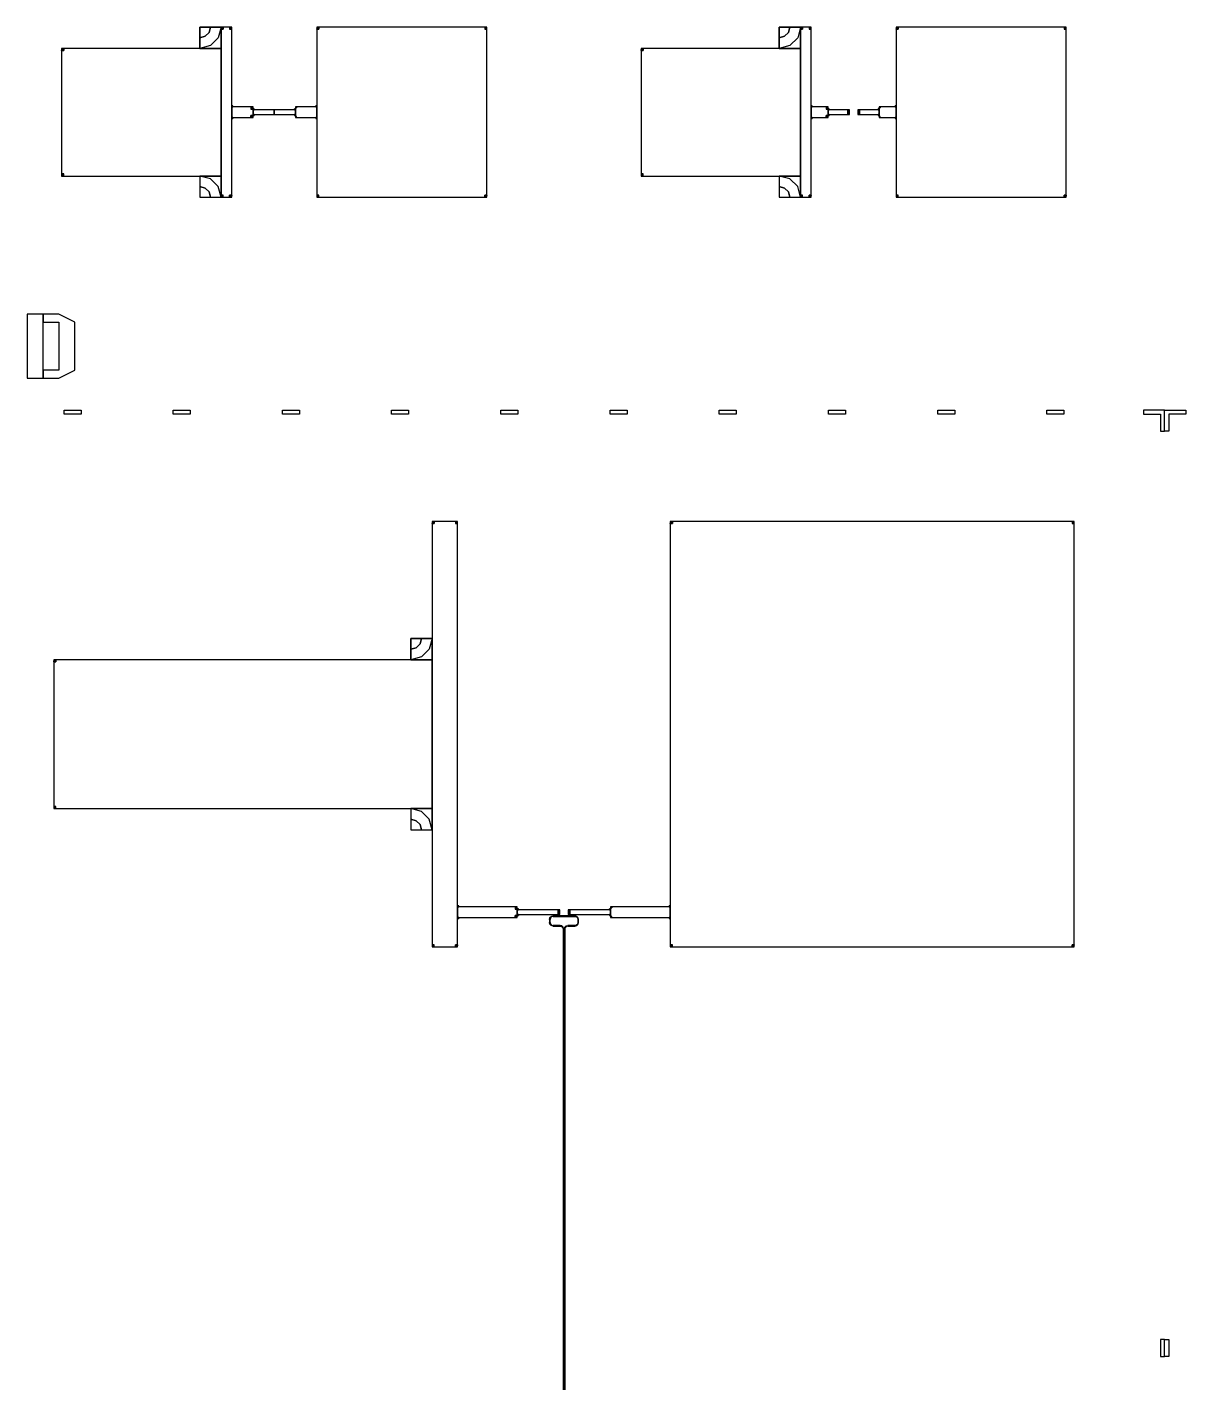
# Model space of a CAD drawing. Extents: x -50899 to 50899, y -48295 to 50898.
# Drawn here: x -19475 to -14025, y 19677 to 26050 of the extents above; entities that cross this region are included whole.
import ezdxf

# ---------------------------------------------------------------- set-up
doc = ezdxf.new("R2010")
doc.units = 0

# ---------------------------------------------------------------- blocks, each defined once
blk = doc.blocks.new('D')
for points in [[(1112.5, 50100), (1112.5, 50200), (1012.5, 50200), (1012.5, 50100), (1112.5, 50100)], [(1112.5, 50200), (1099.1, 50150), (1062.5, 50113.4), (1012.5, 50100), (1012.5, 50150), (1037.5, 50156.7), (1055.8, 50175), (1062.5, 50200), (1112.5, 50200)], [(1062.5, 50200), (1055.8, 50175), (1037.5, 50156.7), (1012.5, 50150), (1012.5, 50200), (1012.5, 50200), (1012.5, 50200), (1012.5, 50200), (1062.5, 50200)], [(1162.5, 50200), (1112.5, 50200), (1112.5, 49400), (1162.5, 49400), (1162.5, 50200)], [(1112.5, 50200), (1112.5, 50190), (1122.5, 50190), (1122.5, 50200), (1112.5, 50200)], [(1112.5, 50190), (1113.8, 50195), (1117.5, 50198.7), (1122.5, 50200), (1122.5, 50195), (1120, 50194.3), (1118.2, 50192.5), (1117.5, 50190), (1112.5, 50190)], [(1117.5, 50190), (1118.2, 50192.5), (1120, 50194.3), (1122.5, 50195), (1122.5, 50190), (1122.5, 50190), (1122.5, 50190), (1122.5, 50190), (1117.5, 50190)], [(1152.5, 50200), (1152.5, 50190), (1162.5, 50190), (1162.5, 50200), (1152.5, 50200)], [(1162.5, 50190), (1161.2, 50195), (1157.5, 50198.7), (1152.5, 50200), (1152.5, 50195), (1155, 50194.3), (1156.8, 50192.5), (1157.5, 50190), (1162.5, 50190)], [(1157.5, 50190), (1156.8, 50192.5), (1155, 50194.3), (1152.5, 50195), (1152.5, 50190), (1152.5, 50190), (1152.5, 50190), (1152.5, 50190), (1157.5, 50190)], [(1562.5, 49400), (2362.5, 49400), (2362.5, 50200), (1562.5, 50200), (1562.5, 49400)], [(1562.5, 50200), (1562.5, 50190), (1572.5, 50190), (1572.5, 50200), (1562.5, 50200)], [(1562.5, 50190), (1563.8, 50195), (1567.5, 50198.7), (1572.5, 50200), (1572.5, 50195), (1570, 50194.3), (1568.2, 50192.5), (1567.5, 50190), (1562.5, 50190)], [(1567.5, 50190), (1568.2, 50192.5), (1570, 50194.3), (1572.5, 50195), (1572.5, 50190), (1572.5, 50190), (1572.5, 50190), (1572.5, 50190), (1567.5, 50190)], [(2352.5, 50200), (2352.5, 50190), (2362.5, 50190), (2362.5, 50200), (2352.5, 50200)], [(2362.5, 50190), (2361.2, 50195), (2357.5, 50198.7), (2352.5, 50200), (2352.5, 50195), (2355, 50194.3), (2356.8, 50192.5), (2357.5, 50190), (2362.5, 50190)], [(2357.5, 50190), (2356.8, 50192.5), (2355, 50194.3), (2352.5, 50195), (2352.5, 50190), (2352.5, 50190), (2352.5, 50190), (2352.5, 50190), (2357.5, 50190)], [(3837.5, 50100), (3837.5, 50200), (3737.5, 50200), (3737.5, 50100), (3837.5, 50100)], [(3837.5, 50200), (3824.1, 50150), (3787.5, 50113.4), (3737.5, 50100), (3737.5, 50150), (3762.5, 50156.7), (3780.8, 50175), (3787.5, 50200), (3837.5, 50200)], [(3787.5, 50200), (3780.8, 50175), (3762.5, 50156.7), (3737.5, 50150), (3737.5, 50200), (3737.5, 50200), (3737.5, 50200), (3737.5, 50200), (3787.5, 50200)], [(3887.5, 50200), (3837.5, 50200), (3837.5, 49400), (3887.5, 49400), (3887.5, 50200)], [(3837.5, 50200), (3837.5, 50190), (3847.5, 50190), (3847.5, 50200), (3837.5, 50200)], [(3837.5, 50190), (3838.8, 50195), (3842.5, 50198.7), (3847.5, 50200), (3847.5, 50195), (3845, 50194.3), (3843.2, 50192.5), (3842.5, 50190), (3837.5, 50190)], [(3842.5, 50190), (3843.2, 50192.5), (3845, 50194.3), (3847.5, 50195), (3847.5, 50190), (3847.5, 50190), (3847.5, 50190), (3847.5, 50190), (3842.5, 50190)], [(3877.5, 50200), (3877.5, 50190), (3887.5, 50190), (3887.5, 50200), (3877.5, 50200)], [(3887.5, 50190), (3886.2, 50195), (3882.5, 50198.7), (3877.5, 50200), (3877.5, 50195), (3880, 50194.3), (3881.8, 50192.5), (3882.5, 50190), (3887.5, 50190)], [(3882.5, 50190), (3881.8, 50192.5), (3880, 50194.3), (3877.5, 50195), (3877.5, 50190), (3877.5, 50190), (3877.5, 50190), (3877.5, 50190), (3882.5, 50190)], [(4287.5, 49400), (5087.5, 49400), (5087.5, 50200), (4287.5, 50200), (4287.5, 49400)], [(4287.5, 50200), (4287.5, 50190), (4297.5, 50190), (4297.5, 50200), (4287.5, 50200)], [(4287.5, 50190), (4288.8, 50195), (4292.5, 50198.7), (4297.5, 50200), (4297.5, 50195), (4295, 50194.3), (4293.2, 50192.5), (4292.5, 50190), (4287.5, 50190)], [(4292.5, 50190), (4293.2, 50192.5), (4295, 50194.3), (4297.5, 50195), (4297.5, 50190), (4297.5, 50190), (4297.5, 50190), (4297.5, 50190), (4292.5, 50190)], [(5077.5, 50200), (5077.5, 50190), (5087.5, 50190), (5087.5, 50200), (5077.5, 50200)], [(5087.5, 50190), (5086.2, 50195), (5082.5, 50198.7), (5077.5, 50200), (5077.5, 50195), (5080, 50194.3), (5081.8, 50192.5), (5082.5, 50190), (5087.5, 50190)], [(5082.5, 50190), (5081.8, 50192.5), (5080, 50194.3), (5077.5, 50195), (5077.5, 50190), (5077.5, 50190), (5077.5, 50190), (5077.5, 50190), (5082.5, 50190)], [(1112.5, 50100), (362.5, 50100), (362.5, 49500), (1112.5, 49500), (1112.5, 50100)], [(362.5, 50100), (362.5, 50090), (372.5, 50090), (372.5, 50100), (362.5, 50100)], [(362.5, 50090), (363.8, 50095), (367.5, 50098.7), (372.5, 50100), (372.5, 50095), (370, 50094.3), (368.2, 50092.5), (367.5, 50090), (362.5, 50090)], [(3837.5, 50100), (3087.5, 50100), (3087.5, 49500), (3837.5, 49500), (3837.5, 50100)], [(3087.5, 50100), (3087.5, 50090), (3097.5, 50090), (3097.5, 50100), (3087.5, 50100)], [(3087.5, 50090), (3088.8, 50095), (3092.5, 50098.7), (3097.5, 50100), (3097.5, 50095), (3095, 50094.3), (3093.2, 50092.5), (3092.5, 50090), (3087.5, 50090)], [(367.5, 50090), (368.2, 50092.5), (370, 50094.3), (372.5, 50095), (372.5, 50090), (372.5, 50090), (372.5, 50090), (372.5, 50090), (367.5, 50090)], [(3092.5, 50090), (3093.2, 50092.5), (3095, 50094.3), (3097.5, 50095), (3097.5, 50090), (3097.5, 50090), (3097.5, 50090), (3097.5, 50090), (3092.5, 50090)], [(1167.5, 49825), (1167.5, 49830), (1162.5, 49830), (1162.5, 49825), (1167.5, 49825)], [(1162.5, 49830), (1163.2, 49827.5), (1165, 49825.7), (1167.5, 49825), (1167.5, 49827.5), (1166.2, 49827.8), (1165.3, 49828.8), (1165, 49830), (1162.5, 49830)], [(1262.5, 49825), (1162.5, 49825), (1162.5, 49775), (1262.5, 49775), (1262.5, 49825)], [(1165, 49830), (1165.3, 49828.8), (1166.2, 49827.8), (1167.5, 49827.5), (1167.5, 49830), (1167.5, 49830), (1167.5, 49830), (1167.5, 49830), (1165, 49830)], [(1252.5, 49825), (1252.5, 49815), (1262.5, 49815), (1262.5, 49825), (1252.5, 49825)], [(1262.5, 49815), (1261.2, 49820), (1257.5, 49823.7), (1252.5, 49825), (1252.5, 49820), (1255, 49819.3), (1256.8, 49817.5), (1257.5, 49815), (1262.5, 49815)], [(1257.5, 49815), (1256.8, 49817.5), (1255, 49819.3), (1252.5, 49820), (1252.5, 49815), (1252.5, 49815), (1252.5, 49815), (1252.5, 49815), (1257.5, 49815)], [(1262.5, 49775), (1262.5, 49785), (1252.5, 49785), (1252.5, 49775), (1262.5, 49775)], [(1262.5, 49785), (1261.2, 49780), (1257.5, 49776.3), (1252.5, 49775), (1252.5, 49780), (1255, 49780.7), (1256.8, 49782.5), (1257.5, 49785), (1262.5, 49785)], [(1257.5, 49785), (1256.8, 49782.5), (1255, 49780.7), (1252.5, 49780), (1252.5, 49785), (1252.5, 49785), (1252.5, 49785), (1252.5, 49785), (1257.5, 49785)], [(1267.5, 49811), (1267.5, 49816), (1262.5, 49816), (1262.5, 49811), (1267.5, 49811)], [(1262.5, 49816), (1263.2, 49813.5), (1265, 49811.7), (1267.5, 49811), (1267.5, 49813.5), (1266.2, 49813.8), (1265.3, 49814.8), (1265, 49816), (1262.5, 49816)], [(1362.5, 49811), (1262.5, 49811), (1262.5, 49789), (1362.5, 49789), (1362.5, 49811)], [(1262.5, 49789), (1262.5, 49784), (1267.5, 49784), (1267.5, 49789), (1262.5, 49789)], [(1262.5, 49784), (1263.2, 49786.5), (1265, 49788.3), (1267.5, 49789), (1267.5, 49786.5), (1266.2, 49786.2), (1265.3, 49785.2), (1265, 49784), (1262.5, 49784)], [(1265, 49816), (1265.3, 49814.8), (1266.2, 49813.8), (1267.5, 49813.5), (1267.5, 49816), (1267.5, 49816), (1267.5, 49816), (1267.5, 49816), (1265, 49816)], [(1265, 49784), (1265.3, 49785.2), (1266.2, 49786.2), (1267.5, 49786.5), (1267.5, 49784), (1267.5, 49784), (1267.5, 49784), (1267.5, 49784), (1265, 49784)], [(1362.5, 49789), (1462.5, 49789), (1462.5, 49811), (1362.5, 49811), (1362.5, 49789)], [(1462.5, 49811), (1462.5, 49816), (1457.5, 49816), (1457.5, 49811), (1462.5, 49811)], [(1462.5, 49816), (1461.8, 49813.5), (1460, 49811.7), (1457.5, 49811), (1457.5, 49813.5), (1458.8, 49813.8), (1459.7, 49814.8), (1460, 49816), (1462.5, 49816)], [(1460, 49816), (1459.7, 49814.8), (1458.8, 49813.8), (1457.5, 49813.5), (1457.5, 49816), (1457.5, 49816), (1457.5, 49816), (1457.5, 49816), (1460, 49816)], [(1457.5, 49789), (1457.5, 49784), (1462.5, 49784), (1462.5, 49789), (1457.5, 49789)], [(1462.5, 49784), (1461.8, 49786.5), (1460, 49788.3), (1457.5, 49789), (1457.5, 49786.5), (1458.8, 49786.2), (1459.7, 49785.2), (1460, 49784), (1462.5, 49784)], [(1460, 49784), (1459.7, 49785.2), (1458.8, 49786.2), (1457.5, 49786.5), (1457.5, 49784), (1457.5, 49784), (1457.5, 49784), (1457.5, 49784), (1460, 49784)], [(1462.5, 49775), (1562.5, 49775), (1562.5, 49825), (1462.5, 49825), (1462.5, 49775)], [(1462.5, 49825), (1462.5, 49820), (1467.5, 49820), (1467.5, 49825), (1462.5, 49825)], [(1462.5, 49820), (1463.2, 49822.5), (1465, 49824.3), (1467.5, 49825), (1467.5, 49822.5), (1466.2, 49822.2), (1465.3, 49821.2), (1465, 49820), (1462.5, 49820)], [(1467.5, 49775), (1467.5, 49780), (1462.5, 49780), (1462.5, 49775), (1467.5, 49775)], [(1462.5, 49780), (1463.2, 49777.5), (1465, 49775.7), (1467.5, 49775), (1467.5, 49777.5), (1466.2, 49777.8), (1465.3, 49778.8), (1465, 49780), (1462.5, 49780)], [(1465, 49820), (1465.3, 49821.2), (1466.2, 49822.2), (1467.5, 49822.5), (1467.5, 49820), (1467.5, 49820), (1467.5, 49820), (1467.5, 49820), (1465, 49820)], [(1465, 49780), (1465.3, 49778.8), (1466.2, 49777.8), (1467.5, 49777.5), (1467.5, 49780), (1467.5, 49780), (1467.5, 49780), (1467.5, 49780), (1465, 49780)], [(1562.5, 49825), (1562.5, 49830), (1557.5, 49830), (1557.5, 49825), (1562.5, 49825)], [(1562.5, 49830), (1561.8, 49827.5), (1560, 49825.7), (1557.5, 49825), (1557.5, 49827.5), (1558.8, 49827.8), (1559.7, 49828.8), (1560, 49830), (1562.5, 49830)], [(1560, 49830), (1559.7, 49828.8), (1558.8, 49827.8), (1557.5, 49827.5), (1557.5, 49830), (1557.5, 49830), (1557.5, 49830), (1557.5, 49830), (1560, 49830)], [(3892.5, 49825), (3892.5, 49830), (3887.5, 49830), (3887.5, 49825), (3892.5, 49825)], [(3887.5, 49830), (3888.2, 49827.5), (3890, 49825.7), (3892.5, 49825), (3892.5, 49827.5), (3891.2, 49827.8), (3890.3, 49828.8), (3890, 49830), (3887.5, 49830)], [(3968, 49825), (3887.5, 49825), (3887.5, 49775), (3968, 49775), (3968, 49825)], [(3890, 49830), (3890.3, 49828.8), (3891.2, 49827.8), (3892.5, 49827.5), (3892.5, 49830), (3892.5, 49830), (3892.5, 49830), (3892.5, 49830), (3890, 49830)], [(3958, 49825), (3958, 49815), (3968, 49815), (3968, 49825), (3958, 49825)], [(3968, 49815), (3966.7, 49820), (3963, 49823.7), (3958, 49825), (3958, 49820), (3960.5, 49819.3), (3962.3, 49817.5), (3963, 49815), (3968, 49815)], [(3963, 49815), (3962.3, 49817.5), (3960.5, 49819.3), (3958, 49820), (3958, 49815), (3958, 49815), (3958, 49815), (3958, 49815), (3963, 49815)], [(3968, 49775), (3968, 49785), (3958, 49785), (3958, 49775), (3968, 49775)], [(3968, 49785), (3966.7, 49780), (3963, 49776.3), (3958, 49775), (3958, 49780), (3960.5, 49780.7), (3962.3, 49782.5), (3963, 49785), (3968, 49785)], [(3963, 49785), (3962.3, 49782.5), (3960.5, 49780.7), (3958, 49780), (3958, 49785), (3958, 49785), (3958, 49785), (3958, 49785), (3963, 49785)], [(3973, 49811), (3973, 49816), (3968, 49816), (3968, 49811), (3973, 49811)], [(3968, 49816), (3968.7, 49813.5), (3970.5, 49811.7), (3973, 49811), (3973, 49813.5), (3971.8, 49813.8), (3970.8, 49814.8), (3970.5, 49816), (3968, 49816)], [(4068, 49811), (3968, 49811), (3968, 49789), (4068, 49789), (4068, 49811)], [(3968, 49789), (3968, 49784), (3973, 49784), (3973, 49789), (3968, 49789)], [(3968, 49784), (3968.7, 49786.5), (3970.5, 49788.3), (3973, 49789), (3973, 49786.5), (3971.8, 49786.2), (3970.8, 49785.2), (3970.5, 49784), (3968, 49784)], [(3970.5, 49816), (3970.8, 49814.8), (3971.8, 49813.8), (3973, 49813.5), (3973, 49816), (3973, 49816), (3973, 49816), (3973, 49816), (3970.5, 49816)], [(3970.5, 49784), (3970.8, 49785.2), (3971.8, 49786.2), (3973, 49786.5), (3973, 49784), (3973, 49784), (3973, 49784), (3973, 49784), (3970.5, 49784)], [(4063, 49807.5), (4058, 49807.5), (4058, 49792.5), (4063, 49792.5), (4063, 49807.5)], [(4068, 49802.5), (4063, 49802.5), (4063, 49797.5), (4068, 49797.5), (4068, 49802.5)], [(4107, 49789), (4207, 49789), (4207, 49811), (4107, 49811), (4107, 49789)], [(4107, 49797.5), (4112, 49797.5), (4112, 49802.5), (4107, 49802.5), (4107, 49797.5)], [(4112, 49792.5), (4117, 49792.5), (4117, 49807.5), (4112, 49807.5), (4112, 49792.5)], [(4207, 49811), (4207, 49816), (4202, 49816), (4202, 49811), (4207, 49811)], [(4207, 49816), (4206.3, 49813.5), (4204.5, 49811.7), (4202, 49811), (4202, 49813.5), (4203.2, 49813.8), (4204.2, 49814.8), (4204.5, 49816), (4207, 49816)], [(4204.5, 49816), (4204.2, 49814.8), (4203.2, 49813.8), (4202, 49813.5), (4202, 49816), (4202, 49816), (4202, 49816), (4202, 49816), (4204.5, 49816)], [(4202, 49789), (4202, 49784), (4207, 49784), (4207, 49789), (4202, 49789)], [(4207, 49784), (4206.3, 49786.5), (4204.5, 49788.3), (4202, 49789), (4202, 49786.5), (4203.2, 49786.2), (4204.2, 49785.2), (4204.5, 49784), (4207, 49784)], [(4204.5, 49784), (4204.2, 49785.2), (4203.2, 49786.2), (4202, 49786.5), (4202, 49784), (4202, 49784), (4202, 49784), (4202, 49784), (4204.5, 49784)], [(4207, 49775), (4287.5, 49775), (4287.5, 49825), (4207, 49825), (4207, 49775)], [(4207, 49825), (4207, 49820), (4212, 49820), (4212, 49825), (4207, 49825)], [(4207, 49820), (4207.7, 49822.5), (4209.5, 49824.3), (4212, 49825), (4212, 49822.5), (4210.8, 49822.2), (4209.8, 49821.2), (4209.5, 49820), (4207, 49820)], [(4212, 49775), (4212, 49780), (4207, 49780), (4207, 49775), (4212, 49775)], [(4207, 49780), (4207.7, 49777.5), (4209.5, 49775.7), (4212, 49775), (4212, 49777.5), (4210.8, 49777.8), (4209.8, 49778.8), (4209.5, 49780), (4207, 49780)], [(4209.5, 49820), (4209.8, 49821.2), (4210.8, 49822.2), (4212, 49822.5), (4212, 49820), (4212, 49820), (4212, 49820), (4212, 49820), (4209.5, 49820)], [(4209.5, 49780), (4209.8, 49778.8), (4210.8, 49777.8), (4212, 49777.5), (4212, 49780), (4212, 49780), (4212, 49780), (4212, 49780), (4209.5, 49780)], [(4287.5, 49825), (4287.5, 49830), (4282.5, 49830), (4282.5, 49825), (4287.5, 49825)], [(4287.5, 49830), (4286.8, 49827.5), (4285, 49825.7), (4282.5, 49825), (4282.5, 49827.5), (4283.8, 49827.8), (4284.7, 49828.8), (4285, 49830), (4287.5, 49830)], [(4285, 49830), (4284.7, 49828.8), (4283.8, 49827.8), (4282.5, 49827.5), (4282.5, 49830), (4282.5, 49830), (4282.5, 49830), (4282.5, 49830), (4285, 49830)], [(1162.5, 49775), (1162.5, 49770), (1167.5, 49770), (1167.5, 49775), (1162.5, 49775)], [(1162.5, 49770), (1163.2, 49772.5), (1165, 49774.3), (1167.5, 49775), (1167.5, 49772.5), (1166.2, 49772.2), (1165.3, 49771.2), (1165, 49770), (1162.5, 49770)], [(1165, 49770), (1165.3, 49771.2), (1166.2, 49772.2), (1167.5, 49772.5), (1167.5, 49770), (1167.5, 49770), (1167.5, 49770), (1167.5, 49770), (1165, 49770)], [(1557.5, 49775), (1557.5, 49770), (1562.5, 49770), (1562.5, 49775), (1557.5, 49775)], [(1562.5, 49770), (1561.8, 49772.5), (1560, 49774.3), (1557.5, 49775), (1557.5, 49772.5), (1558.8, 49772.2), (1559.7, 49771.2), (1560, 49770), (1562.5, 49770)], [(1560, 49770), (1559.7, 49771.2), (1558.8, 49772.2), (1557.5, 49772.5), (1557.5, 49770), (1557.5, 49770), (1557.5, 49770), (1557.5, 49770), (1560, 49770)], [(3887.5, 49775), (3887.5, 49770), (3892.5, 49770), (3892.5, 49775), (3887.5, 49775)], [(3887.5, 49770), (3888.2, 49772.5), (3890, 49774.3), (3892.5, 49775), (3892.5, 49772.5), (3891.2, 49772.2), (3890.3, 49771.2), (3890, 49770), (3887.5, 49770)], [(3890, 49770), (3890.3, 49771.2), (3891.2, 49772.2), (3892.5, 49772.5), (3892.5, 49770), (3892.5, 49770), (3892.5, 49770), (3892.5, 49770), (3890, 49770)], [(4282.5, 49775), (4282.5, 49770), (4287.5, 49770), (4287.5, 49775), (4282.5, 49775)], [(4287.5, 49770), (4286.8, 49772.5), (4285, 49774.3), (4282.5, 49775), (4282.5, 49772.5), (4283.8, 49772.2), (4284.7, 49771.2), (4285, 49770), (4287.5, 49770)], [(4285, 49770), (4284.7, 49771.2), (4283.8, 49772.2), (4282.5, 49772.5), (4282.5, 49770), (4282.5, 49770), (4282.5, 49770), (4282.5, 49770), (4285, 49770)], [(372.5, 49500), (372.5, 49510), (362.5, 49510), (362.5, 49500), (372.5, 49500)], [(362.5, 49510), (363.8, 49505), (367.5, 49501.3), (372.5, 49500), (372.5, 49505), (370, 49505.7), (368.2, 49507.5), (367.5, 49510), (362.5, 49510)], [(367.5, 49510), (368.2, 49507.5), (370, 49505.7), (372.5, 49505), (372.5, 49510), (372.5, 49510), (372.5, 49510), (372.5, 49510), (367.5, 49510)], [(1012.5, 49500), (1012.5, 49400), (1112.5, 49400), (1112.5, 49500), (1012.5, 49500)], [(1112.5, 49400), (1099.1, 49450), (1062.5, 49486.6), (1012.5, 49500), (1012.5, 49450), (1037.5, 49443.3), (1055.8, 49425), (1062.5, 49400), (1112.5, 49400)], [(3097.5, 49500), (3097.5, 49510), (3087.5, 49510), (3087.5, 49500), (3097.5, 49500)], [(3087.5, 49510), (3088.8, 49505), (3092.5, 49501.3), (3097.5, 49500), (3097.5, 49505), (3095, 49505.7), (3093.2, 49507.5), (3092.5, 49510), (3087.5, 49510)], [(3092.5, 49510), (3093.2, 49507.5), (3095, 49505.7), (3097.5, 49505), (3097.5, 49510), (3097.5, 49510), (3097.5, 49510), (3097.5, 49510), (3092.5, 49510)], [(3737.5, 49500), (3737.5, 49400), (3837.5, 49400), (3837.5, 49500), (3737.5, 49500)], [(3837.5, 49400), (3824.1, 49450), (3787.5, 49486.6), (3737.5, 49500), (3737.5, 49450), (3762.5, 49443.3), (3780.8, 49425), (3787.5, 49400), (3837.5, 49400)], [(1062.5, 49400), (1055.8, 49425), (1037.5, 49443.3), (1012.5, 49450), (1012.5, 49400), (1012.5, 49400), (1012.5, 49400), (1012.5, 49400), (1062.5, 49400)], [(1122.5, 49400), (1122.5, 49410), (1112.5, 49410), (1112.5, 49400), (1122.5, 49400)], [(1112.5, 49410), (1113.8, 49405), (1117.5, 49401.3), (1122.5, 49400), (1122.5, 49405), (1120, 49405.7), (1118.2, 49407.5), (1117.5, 49410), (1112.5, 49410)], [(1117.5, 49410), (1118.2, 49407.5), (1120, 49405.7), (1122.5, 49405), (1122.5, 49410), (1122.5, 49410), (1122.5, 49410), (1122.5, 49410), (1117.5, 49410)], [(1162.5, 49400), (1162.5, 49410), (1152.5, 49410), (1152.5, 49400), (1162.5, 49400)], [(1162.5, 49410), (1161.2, 49405), (1157.5, 49401.3), (1152.5, 49400), (1152.5, 49405), (1155, 49405.7), (1156.8, 49407.5), (1157.5, 49410), (1162.5, 49410)], [(1157.5, 49410), (1156.8, 49407.5), (1155, 49405.7), (1152.5, 49405), (1152.5, 49410), (1152.5, 49410), (1152.5, 49410), (1152.5, 49410), (1157.5, 49410)], [(1572.5, 49400), (1572.5, 49410), (1562.5, 49410), (1562.5, 49400), (1572.5, 49400)], [(1562.5, 49410), (1563.8, 49405), (1567.5, 49401.3), (1572.5, 49400), (1572.5, 49405), (1570, 49405.7), (1568.2, 49407.5), (1567.5, 49410), (1562.5, 49410)], [(1567.5, 49410), (1568.2, 49407.5), (1570, 49405.7), (1572.5, 49405), (1572.5, 49410), (1572.5, 49410), (1572.5, 49410), (1572.5, 49410), (1567.5, 49410)], [(2362.5, 49400), (2362.5, 49410), (2352.5, 49410), (2352.5, 49400), (2362.5, 49400)], [(2362.5, 49410), (2361.2, 49405), (2357.5, 49401.3), (2352.5, 49400), (2352.5, 49405), (2355, 49405.7), (2356.8, 49407.5), (2357.5, 49410), (2362.5, 49410)], [(2357.5, 49410), (2356.8, 49407.5), (2355, 49405.7), (2352.5, 49405), (2352.5, 49410), (2352.5, 49410), (2352.5, 49410), (2352.5, 49410), (2357.5, 49410)], [(3787.5, 49400), (3780.8, 49425), (3762.5, 49443.3), (3737.5, 49450), (3737.5, 49400), (3737.5, 49400), (3737.5, 49400), (3737.5, 49400), (3787.5, 49400)], [(3847.5, 49400), (3847.5, 49410), (3837.5, 49410), (3837.5, 49400), (3847.5, 49400)], [(3837.5, 49410), (3838.8, 49405), (3842.5, 49401.3), (3847.5, 49400), (3847.5, 49405), (3845, 49405.7), (3843.2, 49407.5), (3842.5, 49410), (3837.5, 49410)], [(3842.5, 49410), (3843.2, 49407.5), (3845, 49405.7), (3847.5, 49405), (3847.5, 49410), (3847.5, 49410), (3847.5, 49410), (3847.5, 49410), (3842.5, 49410)], [(3887.5, 49400), (3887.5, 49410), (3877.5, 49410), (3877.5, 49400), (3887.5, 49400)], [(3887.5, 49410), (3886.2, 49405), (3882.5, 49401.3), (3877.5, 49400), (3877.5, 49405), (3880, 49405.7), (3881.8, 49407.5), (3882.5, 49410), (3887.5, 49410)], [(3882.5, 49410), (3881.8, 49407.5), (3880, 49405.7), (3877.5, 49405), (3877.5, 49410), (3877.5, 49410), (3877.5, 49410), (3877.5, 49410), (3882.5, 49410)], [(4297.5, 49400), (4297.5, 49410), (4287.5, 49410), (4287.5, 49400), (4297.5, 49400)], [(4287.5, 49410), (4288.8, 49405), (4292.5, 49401.3), (4297.5, 49400), (4297.5, 49405), (4295, 49405.7), (4293.2, 49407.5), (4292.5, 49410), (4287.5, 49410)], [(4292.5, 49410), (4293.2, 49407.5), (4295, 49405.7), (4297.5, 49405), (4297.5, 49410), (4297.5, 49410), (4297.5, 49410), (4297.5, 49410), (4292.5, 49410)], [(5087.5, 49400), (5087.5, 49410), (5077.5, 49410), (5077.5, 49400), (5087.5, 49400)], [(5087.5, 49410), (5086.2, 49405), (5082.5, 49401.3), (5077.5, 49400), (5077.5, 49405), (5080, 49405.7), (5081.8, 49407.5), (5082.5, 49410), (5087.5, 49410)], [(5082.5, 49410), (5081.8, 49407.5), (5080, 49405.7), (5077.5, 49405), (5077.5, 49410), (5077.5, 49410), (5077.5, 49410), (5077.5, 49410), (5082.5, 49410)], [(200, 48550), (275, 48550), (275, 48850), (200, 48850), (200, 48550)], [(275, 48550), (350, 48550), (425, 48587.5), (425, 48812.5), (350, 48850), (275, 48850), (275, 48812.5), (350, 48812.5), (350, 48587.5), (275, 48587.5), (275, 48550)], [(373.6, 48400), (453.6, 48400), (453.6, 48380), (373.6, 48380), (373.6, 48400)], [(887.3, 48400), (967.3, 48400), (967.3, 48380), (887.3, 48380), (887.3, 48400)], [(1400.9, 48400), (1480.9, 48400), (1480.9, 48380), (1400.9, 48380), (1400.9, 48400)], [(1914.5, 48400), (1994.5, 48400), (1994.5, 48380), (1914.5, 48380), (1914.5, 48400)], [(2428.2, 48400), (2508.2, 48400), (2508.2, 48380), (2428.2, 48380), (2428.2, 48400)], [(2941.8, 48400), (3021.8, 48400), (3021.8, 48380), (2941.8, 48380), (2941.8, 48400)], [(3455.5, 48400), (3535.5, 48400), (3535.5, 48380), (3455.5, 48380), (3455.5, 48400)], [(3969.1, 48400), (4049.1, 48400), (4049.1, 48380), (3969.1, 48380), (3969.1, 48400)], [(4482.7, 48400), (4562.7, 48400), (4562.7, 48380), (4482.7, 48380), (4482.7, 48400)], [(4996.4, 48400), (5076.4, 48400), (5076.4, 48380), (4996.4, 48380), (4996.4, 48400)], [(5550, 48400), (5450, 48400), (5450, 48380), (5530, 48380), (5530, 48300), (5550, 48300), (5550, 48400)], [(2225, 47876), (2105, 47876), (2105, 45876), (2225, 45876), (2225, 47876)], [(2105, 47876), (2105, 47866), (2115, 47866), (2115, 47876), (2105, 47876)], [(2105, 47866), (2106.3, 47871), (2110, 47874.7), (2115, 47876), (2115, 47871), (2112.5, 47870.3), (2110.7, 47868.5), (2110, 47866), (2105, 47866)], [(2110, 47866), (2110.7, 47868.5), (2112.5, 47870.3), (2115, 47871), (2115, 47866), (2115, 47866), (2115, 47866), (2115, 47866), (2110, 47866)], [(2215, 47876), (2215, 47866), (2225, 47866), (2225, 47876), (2215, 47876)], [(2225, 47866), (2223.7, 47871), (2220, 47874.7), (2215, 47876), (2215, 47871), (2217.5, 47870.3), (2219.3, 47868.5), (2220, 47866), (2225, 47866)], [(2220, 47866), (2219.3, 47868.5), (2217.5, 47870.3), (2215, 47871), (2215, 47866), (2215, 47866), (2215, 47866), (2215, 47866), (2220, 47866)], [(3225, 45876), (5125, 45876), (5125, 47876), (3225, 47876), (3225, 45876)], [(3225, 47876), (3225, 47866), (3235, 47866), (3235, 47876), (3225, 47876)], [(3225, 47866), (3226.3, 47871), (3230, 47874.7), (3235, 47876), (3235, 47871), (3232.5, 47870.3), (3230.7, 47868.5), (3230, 47866), (3225, 47866)], [(3230, 47866), (3230.7, 47868.5), (3232.5, 47870.3), (3235, 47871), (3235, 47866), (3235, 47866), (3235, 47866), (3235, 47866), (3230, 47866)], [(5115, 47876), (5115, 47866), (5125, 47866), (5125, 47876), (5115, 47876)], [(5125, 47866), (5123.7, 47871), (5120, 47874.7), (5115, 47876), (5115, 47871), (5117.5, 47870.3), (5119.3, 47868.5), (5120, 47866), (5125, 47866)], [(5120, 47866), (5119.3, 47868.5), (5117.5, 47870.3), (5115, 47871), (5115, 47866), (5115, 47866), (5115, 47866), (5115, 47866), (5120, 47866)], [(2105, 47226), (2105, 47326), (2005, 47326), (2005, 47226), (2105, 47226)], [(2105, 47326), (2091.6, 47276), (2055, 47239.4), (2005, 47226), (2005, 47276), (2030, 47282.7), (2048.3, 47301), (2055, 47326), (2105, 47326)], [(2055, 47326), (2048.3, 47301), (2030, 47282.7), (2005, 47276), (2005, 47326), (2005, 47326), (2005, 47326), (2005, 47326), (2055, 47326)], [(2105, 47226), (325, 47226), (325, 46526), (2105, 46526), (2105, 47226)], [(325, 47226), (325, 47216), (335, 47216), (335, 47226), (325, 47226)], [(325, 47216), (326.3, 47221), (330, 47224.7), (335, 47226), (335, 47221), (332.5, 47220.3), (330.7, 47218.5), (330, 47216), (325, 47216)], [(330, 47216), (330.7, 47218.5), (332.5, 47220.3), (335, 47221), (335, 47216), (335, 47216), (335, 47216), (335, 47216), (330, 47216)], [(335, 46526), (335, 46536), (325, 46536), (325, 46526), (335, 46526)], [(325, 46536), (326.3, 46531), (330, 46527.3), (335, 46526), (335, 46531), (332.5, 46531.7), (330.7, 46533.5), (330, 46536), (325, 46536)], [(330, 46536), (330.7, 46533.5), (332.5, 46531.7), (335, 46531), (335, 46536), (335, 46536), (335, 46536), (335, 46536), (330, 46536)], [(2005, 46526), (2005, 46426), (2105, 46426), (2105, 46526), (2005, 46526)], [(2105, 46426), (2091.6, 46476), (2055, 46512.6), (2005, 46526), (2005, 46476), (2030, 46469.3), (2048.3, 46451), (2055, 46426), (2105, 46426)], [(2055, 46426), (2048.3, 46451), (2030, 46469.3), (2005, 46476), (2005, 46426), (2005, 46426), (2005, 46426), (2005, 46426), (2055, 46426)], [(2230, 46064), (2230, 46069), (2225, 46069), (2225, 46064), (2230, 46064)], [(2225, 46069), (2225.7, 46066.5), (2227.5, 46064.7), (2230, 46064), (2230, 46066.5), (2228.8, 46066.8), (2227.8, 46067.8), (2227.5, 46069), (2225, 46069)], [(2505.5, 46064), (2225, 46064), (2225, 46014), (2505.5, 46014), (2505.5, 46064)], [(2227.5, 46069), (2227.8, 46067.8), (2228.8, 46066.8), (2230, 46066.5), (2230, 46069), (2230, 46069), (2230, 46069), (2230, 46069), (2227.5, 46069)], [(2495.5, 46064), (2495.5, 46054), (2505.5, 46054), (2505.5, 46064), (2495.5, 46064)], [(2505.5, 46054), (2504.2, 46059), (2500.5, 46062.7), (2495.5, 46064), (2495.5, 46059), (2498, 46058.3), (2499.8, 46056.5), (2500.5, 46054), (2505.5, 46054)], [(2500.5, 46054), (2499.8, 46056.5), (2498, 46058.3), (2495.5, 46059), (2495.5, 46054), (2495.5, 46054), (2495.5, 46054), (2495.5, 46054), (2500.5, 46054)], [(2505.5, 46014), (2505.5, 46024), (2495.5, 46024), (2495.5, 46014), (2505.5, 46014)], [(2505.5, 46024), (2504.2, 46019), (2500.5, 46015.3), (2495.5, 46014), (2495.5, 46019), (2498, 46019.7), (2499.8, 46021.5), (2500.5, 46024), (2505.5, 46024)], [(2500.5, 46024), (2499.8, 46021.5), (2498, 46019.7), (2495.5, 46019), (2495.5, 46024), (2495.5, 46024), (2495.5, 46024), (2495.5, 46024), (2500.5, 46024)], [(2510.5, 46050), (2510.5, 46055), (2505.5, 46055), (2505.5, 46050), (2510.5, 46050)], [(2505.5, 46055), (2506.2, 46052.5), (2508, 46050.7), (2510.5, 46050), (2510.5, 46052.5), (2509.2, 46052.8), (2508.3, 46053.8), (2508, 46055), (2505.5, 46055)], [(2705.5, 46050), (2505.5, 46050), (2505.5, 46028), (2705.5, 46028), (2705.5, 46050)], [(2505.5, 46028), (2505.5, 46023), (2510.5, 46023), (2510.5, 46028), (2505.5, 46028)], [(2505.5, 46023), (2506.2, 46025.5), (2508, 46027.3), (2510.5, 46028), (2510.5, 46025.5), (2509.2, 46025.2), (2508.3, 46024.2), (2508, 46023), (2505.5, 46023)], [(2508, 46055), (2508.3, 46053.8), (2509.2, 46052.8), (2510.5, 46052.5), (2510.5, 46055), (2510.5, 46055), (2510.5, 46055), (2510.5, 46055), (2508, 46055)], [(2508, 46023), (2508.3, 46024.2), (2509.2, 46025.2), (2510.5, 46025.5), (2510.5, 46023), (2510.5, 46023), (2510.5, 46023), (2510.5, 46023), (2508, 46023)], [(2657, 46005.5), (2659.2, 46013.7), (2665.3, 46019.7), (2673.5, 46022), (2673.5, 46020.5), (2666, 46018.4), (2660.5, 46013), (2658.5, 46005.5), (2657, 46005.5)], [(2658.5, 46005.5), (2660.5, 46013), (2666, 46018.4), (2673.5, 46020.5), (2673.5, 46019), (2666.8, 46017.1), (2661.8, 46012.2), (2660, 46005.5), (2658.5, 46005.5)], [(2673.5, 46019), (2776.5, 46019), (2776.5, 46022), (2673.5, 46022), (2673.5, 46019)], [(2700.5, 46046.5), (2695.5, 46046.5), (2695.5, 46031.5), (2700.5, 46031.5), (2700.5, 46046.5)], [(2705.5, 46041.5), (2700.5, 46041.5), (2700.5, 46036.5), (2705.5, 46036.5), (2705.5, 46041.5)], [(2744.5, 46028), (2944.5, 46028), (2944.5, 46050), (2744.5, 46050), (2744.5, 46028)], [(2744.5, 46036.5), (2749.5, 46036.5), (2749.5, 46041.5), (2744.5, 46041.5), (2744.5, 46036.5)], [(2749.5, 46031.5), (2754.5, 46031.5), (2754.5, 46046.5), (2749.5, 46046.5), (2749.5, 46031.5)], [(2793, 46005.5), (2790.8, 46013.7), (2784.8, 46019.7), (2776.5, 46022), (2776.5, 46020.5), (2784, 46018.4), (2789.5, 46013), (2791.5, 46005.5), (2793, 46005.5)], [(2791.5, 46005.5), (2789.5, 46013), (2784, 46018.4), (2776.5, 46020.5), (2776.5, 46019), (2783.3, 46017.1), (2788.2, 46012.2), (2790, 46005.5), (2791.5, 46005.5)], [(2944.5, 46050), (2944.5, 46055), (2939.5, 46055), (2939.5, 46050), (2944.5, 46050)], [(2944.5, 46055), (2943.8, 46052.5), (2942, 46050.7), (2939.5, 46050), (2939.5, 46052.5), (2940.8, 46052.8), (2941.7, 46053.8), (2942, 46055), (2944.5, 46055)], [(2942, 46055), (2941.7, 46053.8), (2940.8, 46052.8), (2939.5, 46052.5), (2939.5, 46055), (2939.5, 46055), (2939.5, 46055), (2939.5, 46055), (2942, 46055)], [(2939.5, 46028), (2939.5, 46023), (2944.5, 46023), (2944.5, 46028), (2939.5, 46028)], [(2944.5, 46023), (2943.8, 46025.5), (2942, 46027.3), (2939.5, 46028), (2939.5, 46025.5), (2940.8, 46025.2), (2941.7, 46024.2), (2942, 46023), (2944.5, 46023)], [(2942, 46023), (2941.7, 46024.2), (2940.8, 46025.2), (2939.5, 46025.5), (2939.5, 46023), (2939.5, 46023), (2939.5, 46023), (2939.5, 46023), (2942, 46023)], [(2944.5, 46014), (3225, 46014), (3225, 46064), (2944.5, 46064), (2944.5, 46014)], [(2944.5, 46064), (2944.5, 46059), (2949.5, 46059), (2949.5, 46064), (2944.5, 46064)], [(2944.5, 46059), (2945.2, 46061.5), (2947, 46063.3), (2949.5, 46064), (2949.5, 46061.5), (2948.2, 46061.2), (2947.3, 46060.2), (2947, 46059), (2944.5, 46059)], [(2949.5, 46014), (2949.5, 46019), (2944.5, 46019), (2944.5, 46014), (2949.5, 46014)], [(2944.5, 46019), (2945.2, 46016.5), (2947, 46014.7), (2949.5, 46014), (2949.5, 46016.5), (2948.2, 46016.8), (2947.3, 46017.8), (2947, 46019), (2944.5, 46019)], [(2947, 46059), (2947.3, 46060.2), (2948.2, 46061.2), (2949.5, 46061.5), (2949.5, 46059), (2949.5, 46059), (2949.5, 46059), (2949.5, 46059), (2947, 46059)], [(2947, 46019), (2947.3, 46017.8), (2948.2, 46016.8), (2949.5, 46016.5), (2949.5, 46019), (2949.5, 46019), (2949.5, 46019), (2949.5, 46019), (2947, 46019)], [(3225, 46064), (3225, 46069), (3220, 46069), (3220, 46064), (3225, 46064)], [(3225, 46069), (3224.3, 46066.5), (3222.5, 46064.7), (3220, 46064), (3220, 46066.5), (3221.2, 46066.8), (3222.2, 46067.8), (3222.5, 46069), (3225, 46069)], [(3222.5, 46069), (3222.2, 46067.8), (3221.2, 46066.8), (3220, 46066.5), (3220, 46069), (3220, 46069), (3220, 46069), (3220, 46069), (3222.5, 46069)], [(2225, 46014), (2225, 46009), (2230, 46009), (2230, 46014), (2225, 46014)], [(2225, 46009), (2225.7, 46011.5), (2227.5, 46013.3), (2230, 46014), (2230, 46011.5), (2228.8, 46011.2), (2227.8, 46010.2), (2227.5, 46009), (2225, 46009)], [(2227.5, 46009), (2227.8, 46010.2), (2228.8, 46011.2), (2230, 46011.5), (2230, 46009), (2230, 46009), (2230, 46009), (2230, 46009), (2227.5, 46009)], [(2660, 45990.5), (2660, 46005.5), (2657, 46005.5), (2657, 45990.5), (2660, 45990.5)], [(2673.5, 45974), (2665.3, 45976.2), (2659.2, 45982.2), (2657, 45990.5), (2658.5, 45990.5), (2660.5, 45983), (2666, 45977.5), (2673.5, 45975.5), (2673.5, 45974)], [(2673.5, 45975.5), (2666, 45977.5), (2660.5, 45983), (2658.5, 45990.5), (2660, 45990.5), (2661.8, 45983.7), (2666.8, 45978.8), (2673.5, 45977), (2673.5, 45975.5)], [(2707, 45977), (2673.5, 45977), (2673.5, 45974), (2707, 45974), (2707, 45977)], [(2723.5, 45960.5), (2721.3, 45968.7), (2715.3, 45974.7), (2707, 45977), (2707, 45975.5), (2714.5, 45973.4), (2720, 45968), (2722, 45960.5), (2723.5, 45960.5)], [(2722, 45960.5), (2720, 45968), (2714.5, 45973.4), (2707, 45975.5), (2707, 45974), (2713.8, 45972.1), (2718.7, 45967.2), (2720.5, 45960.5), (2722, 45960.5)], [(2723.5, 41224.7), (2723.5, 45960.5), (2720.5, 45960.5), (2720.5, 41224.7), (2723.5, 41224.7)], [(2726.5, 45960.5), (2728.7, 45968.7), (2734.8, 45974.7), (2743, 45977), (2743, 45975.5), (2735.5, 45973.4), (2730, 45968), (2728, 45960.5), (2726.5, 45960.5)], [(2726.5, 41224.7), (2726.5, 45960.5), (2729.5, 45960.5), (2729.5, 41224.7), (2726.5, 41224.7)], [(2728, 45960.5), (2730, 45968), (2735.5, 45973.4), (2743, 45975.5), (2743, 45974), (2736.3, 45972.1), (2731.3, 45967.2), (2729.5, 45960.5), (2728, 45960.5)], [(2743, 45974), (2776.5, 45974), (2776.5, 45977), (2743, 45977), (2743, 45974)], [(2776.5, 45974), (2784.8, 45976.2), (2790.8, 45982.2), (2793, 45990.5), (2791.5, 45990.5), (2789.5, 45983), (2784, 45977.5), (2776.5, 45975.5), (2776.5, 45974)], [(2776.5, 45975.5), (2784, 45977.5), (2789.5, 45983), (2791.5, 45990.5), (2790, 45990.5), (2788.2, 45983.7), (2783.3, 45978.8), (2776.5, 45977), (2776.5, 45975.5)], [(2793, 45990.5), (2793, 46005.5), (2790, 46005.5), (2790, 45990.5), (2793, 45990.5)], [(3220, 46014), (3220, 46009), (3225, 46009), (3225, 46014), (3220, 46014)], [(3225, 46009), (3224.3, 46011.5), (3222.5, 46013.3), (3220, 46014), (3220, 46011.5), (3221.2, 46011.2), (3222.2, 46010.2), (3222.5, 46009), (3225, 46009)], [(3222.5, 46009), (3222.2, 46010.2), (3221.2, 46011.2), (3220, 46011.5), (3220, 46009), (3220, 46009), (3220, 46009), (3220, 46009), (3222.5, 46009)], [(2115, 45876), (2115, 45886), (2105, 45886), (2105, 45876), (2115, 45876)], [(2105, 45886), (2106.3, 45881), (2110, 45877.3), (2115, 45876), (2115, 45881), (2112.5, 45881.7), (2110.7, 45883.5), (2110, 45886), (2105, 45886)], [(2110, 45886), (2110.7, 45883.5), (2112.5, 45881.7), (2115, 45881), (2115, 45886), (2115, 45886), (2115, 45886), (2115, 45886), (2110, 45886)], [(2225, 45876), (2225, 45886), (2215, 45886), (2215, 45876), (2225, 45876)], [(2225, 45886), (2223.7, 45881), (2220, 45877.3), (2215, 45876), (2215, 45881), (2217.5, 45881.7), (2219.3, 45883.5), (2220, 45886), (2225, 45886)], [(2220, 45886), (2219.3, 45883.5), (2217.5, 45881.7), (2215, 45881), (2215, 45886), (2215, 45886), (2215, 45886), (2215, 45886), (2220, 45886)], [(3235, 45876), (3235, 45886), (3225, 45886), (3225, 45876), (3235, 45876)], [(3225, 45886), (3226.3, 45881), (3230, 45877.3), (3235, 45876), (3235, 45881), (3232.5, 45881.7), (3230.7, 45883.5), (3230, 45886), (3225, 45886)], [(3230, 45886), (3230.7, 45883.5), (3232.5, 45881.7), (3235, 45881), (3235, 45886), (3235, 45886), (3235, 45886), (3235, 45886), (3230, 45886)], [(5125, 45876), (5125, 45886), (5115, 45886), (5115, 45876), (5125, 45876)], [(5125, 45886), (5123.7, 45881), (5120, 45877.3), (5115, 45876), (5115, 45881), (5117.5, 45881.7), (5119.3, 45883.5), (5120, 45886), (5125, 45886)], [(5120, 45886), (5119.3, 45883.5), (5117.5, 45881.7), (5115, 45881), (5115, 45886), (5115, 45886), (5115, 45886), (5115, 45886), (5120, 45886)], [(5550, 43950.9), (5550, 44030.9), (5530, 44030.9), (5530, 43950.9), (5550, 43950.9)]]:
    blk.add_lwpolyline(points)
blk = doc.blocks.new('E')
for points in [[(-100, 48400), (0, 48400), (0, 48380), (-80, 48380), (-80, 48300), (-100, 48300), (-100, 48400)], [(-100, 43950.9), (-100, 44030.9), (-80, 44030.9), (-80, 43950.9), (-100, 43950.9)]]:
    blk.add_lwpolyline(points)

msp = doc.modelspace()

# ---------------------------------------------------------------- block references
for name, p in [('D', (-19675, -24150)), ('E', (-14025, -24150))]:
    msp.add_blockref(name, p)

doc.saveas('drawing.dxf')
